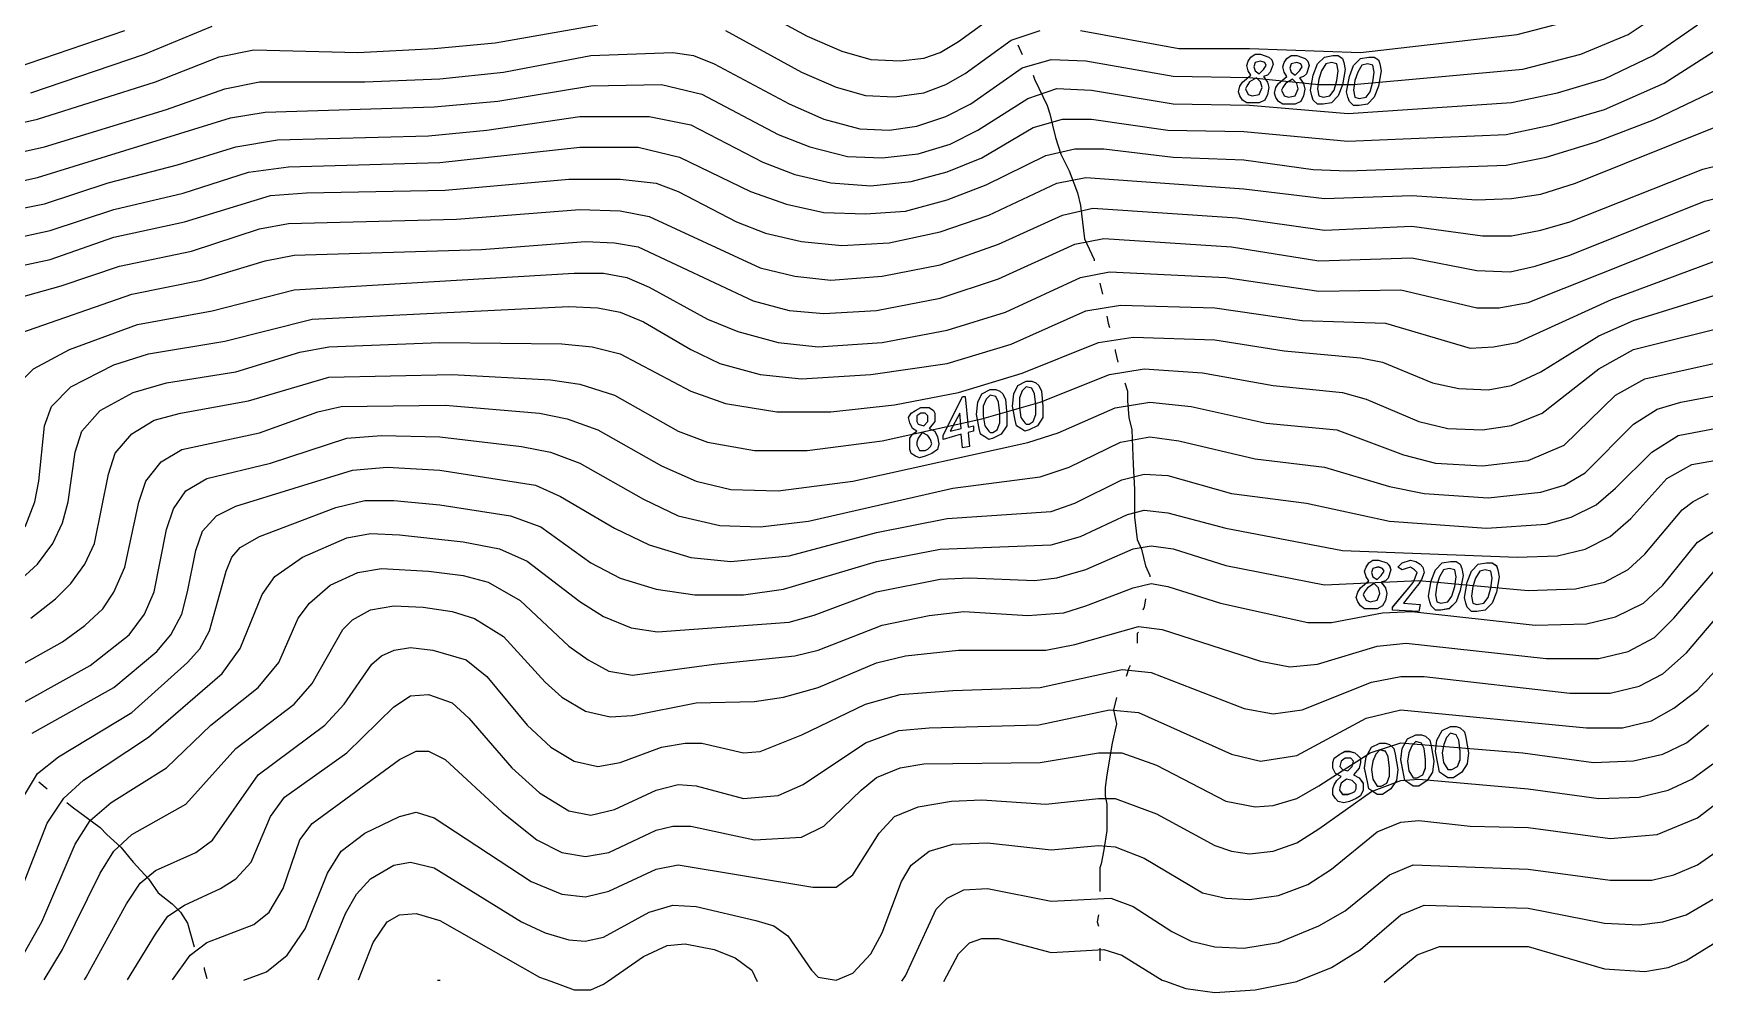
# Model space of a CAD drawing. Extents: x -4.4 to 64.9, y -5.9 to 77.3.
# Drawn here: x 5.84 to 12.19, y -0.06 to 3.59 of the extents above; entities that cross this region are included whole.
import ezdxf

# ---------------------------------------------------------------- set-up
doc = ezdxf.new("R2010")
doc.units = 0
for name, color, linetype in [('7600-7800', 7, 'CONTINUOUS'), ('7800-8000', 7, 'CONTINUOUS'), ('8000-8200', 7, 'CONTINUOUS'), ('8200-8400', 7, 'CONTINUOUS'), ('8400-8600', 7, 'CONTINUOUS'), ('8600-8800', 7, 'CONTINUOUS'), ('8800-9000', 7, 'CONTINUOUS'), ('Elevations', 7, 'CONTINUOUS'), ('topo', 7, 'CONTINUOUS'), ('water', 7, 'CONTINUOUS')]:
    doc.layers.add(name, color=color, linetype=linetype)

msp = doc.modelspace()

# ---------------------------------------------------------------- linework, layer by layer
at = {"layer": '7600-7800', "color": 2}
msp.add_lwpolyline([(10.972845, -0.018507), (11.098861, 0.084593), (11.183221, 0.116224), (11.52066, 0.116224), (11.810641, 0.031875), (11.963591, 0.021318), (12.053211, 0.03714), (12.121762, 0.063492), (12.343199, 0.200584), (12.43283, 0.237482), (12.496099, 0.242748), (12.67536, 0.216395), (12.786091, 0.216395), (12.923171, 0.232217), (13.165709, 0.300757), (13.228971, 0.306023), (13.244793, 0.290201), (13.250059, 0.269113), (13.234237, 0.211114), (13.096476, -0.021354)], dxfattribs=at)
at = {"layer": '7800-8000', "color": 2}
for points in [[(6.636354, -0.010623), (6.722653, 0.021029), (6.801745, 0.084299), (6.870282, 0.18447), (6.954645, 0.39537), (7.007363, 0.47973), (7.097004, 0.54827), (7.228814, 0.61154), (7.292084, 0.627362), (7.360624, 0.606274), (7.729694, 0.363747), (7.845685, 0.316296), (7.935323, 0.30574), (8.024953, 0.326827), (8.204253, 0.411187), (8.288613, 0.427009), (8.800045, 0.342649), (8.889675, 0.342649), (8.952945, 0.390097), (9.053124, 0.548267), (9.111123, 0.611537), (9.200754, 0.648449), (9.327293, 0.669536), (9.443284, 0.674802), (9.685814, 0.658979), (9.886173, 0.680067), (9.949445, 0.680067), (10.107653, 0.622067), (10.329104, 0.500806), (10.392373, 0.479719), (10.460914, 0.469162), (10.550544, 0.479719), (10.640174, 0.51135), (10.724534, 0.564079), (10.924884, 0.70643), (11.035605, 0.74861), (11.104145, 0.753875), (11.520673, 0.716973), (11.789575, 0.680064), (11.942464, 0.685329), (12.053234, 0.711682), (12.142865, 0.753862), (12.221954, 0.811861)], [(6.920011, -0.010416), (7.023177, 0.242343), (7.065357, 0.316161), (7.118075, 0.374153), (7.207706, 0.426882), (7.270975, 0.437412), (7.360606, 0.416325), (7.692777, 0.210693), (7.782407, 0.168524), (7.872037, 0.142145), (7.935307, 0.13688), (8.003847, 0.152702), (8.177888, 0.2476), (8.267515, 0.273979), (8.357146, 0.268714), (8.583867, 0.215985), (8.652407, 0.194898), (8.705126, 0.157996), (8.794756, 0.026186), (8.821135, -0.000193), (8.889675, -0.010723), (8.952945, 0.015629), (9.021485, 0.08944), (9.063665, 0.168529), (9.137473, 0.363609), (9.174385, 0.426879), (9.242926, 0.4796), (9.332564, 0.505979), (9.464374, 0.511244), (9.706904, 0.484892), (9.886165, 0.500714), (9.949434, 0.495448), (10.060155, 0.453269), (10.281645, 0.321458), (10.371276, 0.300371), (10.460903, 0.295106), (10.571634, 0.310928), (10.682354, 0.353108), (10.771984, 0.41111), (10.945974, 0.553469), (11.035605, 0.590378), (11.104145, 0.595643), (11.299225, 0.574556), (11.520673, 0.569291), (11.831744, 0.527111), (12.011004, 0.542933), (12.163955, 0.606203), (12.385395, 0.774915)], [(9.139151, -0.015399), (9.153306, 0.005186), (9.269297, 0.258265), (9.311476, 0.300445), (9.374746, 0.332076), (9.464377, 0.337341), (9.706907, 0.289891), (9.933626, 0.300448), (10.018028, 0.268809), (10.165657, 0.173898), (10.239465, 0.136999), (10.329106, 0.115912), (10.439826, 0.110646), (10.571637, 0.131734), (10.724537, 0.195003), (10.824716, 0.252995), (10.993427, 0.390083), (11.083066, 0.426985), (11.520676, 0.411163), (11.831746, 0.368993), (11.989967, 0.368993), (12.074327, 0.390081), (12.163957, 0.426982), (12.406496, 0.595702)], [(9.29844, -0.015785), (9.353643, 0.089088), (9.395823, 0.131265), (9.443273, 0.147087), (9.506543, 0.147087), (9.706904, 0.094367), (9.907252, 0.104897), (9.975843, 0.08381), (10.128743, -0.011091), (10.141707, -0.015668)]]:
    msp.add_lwpolyline(points, dxfattribs=at)
at = {"layer": '8000-8200', "color": 2}
for points in [[(5.773566, 0.042091), (5.868467, 0.210816), (5.995046, 0.506065), (6.053045, 0.595705), (6.132137, 0.664259), (6.343037, 0.796074), (6.511746, 0.959508), (6.691017, 1.101853), (6.770095, 1.196759), (6.843917, 1.365484), (6.886097, 1.423481), (6.965186, 1.492034), (7.070636, 1.539474), (7.160255, 1.555349), (7.339526, 1.544766), (7.471336, 1.528891), (7.566237, 1.502433), (7.687506, 1.433879), (7.872045, 1.259889), (7.945906, 1.207158), (8.024988, 1.164983), (8.114615, 1.149108), (8.425696, 1.191283), (8.731497, 1.222927), (8.821127, 1.244093), (9.063657, 1.338999), (9.242926, 1.375909), (9.374736, 1.391784), (9.617266, 1.375909), (9.754397, 1.386492), (9.838757, 1.41295), (10.018017, 1.481504), (10.086557, 1.497379), (10.149835, 1.486796), (10.350186, 1.423507), (10.682346, 1.349715), (10.771976, 1.349715), (10.967056, 1.386624), (11.077777, 1.391916), (11.547076, 1.339185), (11.742156, 1.344476), (11.852876, 1.370935), (11.958326, 1.42364), (12.032137, 1.492193), (12.163947, 1.655626), (12.253588, 1.713623)], [(5.878066, -0.010402), (5.947548, 0.10538), (6.089947, 0.395363), (6.142668, 0.479712), (6.211208, 0.543), (6.416837, 0.658994), (6.606649, 0.869893), (6.828087, 1.038618), (6.896627, 1.117702), (7.012628, 1.32331), (7.049527, 1.360219), (7.118078, 1.397128), (7.207708, 1.413003), (7.318428, 1.407712), (7.429149, 1.391837), (7.513508, 1.365378), (7.624229, 1.296851), (7.782399, 1.122861), (7.845677, 1.064865), (7.935347, 1.012133), (8.030258, 0.990966), (8.114607, 0.996258), (8.357148, 1.043698), (8.578589, 1.04899), (8.689309, 1.064865), (8.821119, 1.101774), (9.042567, 1.19668), (9.153287, 1.223138), (9.353638, 1.244305), (9.685798, 1.244305), (9.796529, 1.265472), (10.039099, 1.334025), (10.128727, 1.323442), (10.503078, 1.202157), (10.613798, 1.18099), (10.719248, 1.191574), (10.945969, 1.260127), (11.056687, 1.27071), (11.589198, 1.212714), (11.789598, 1.212714), (11.900319, 1.239172), (12.000498, 1.291877), (12.074309, 1.365722), (12.227209, 1.544978)], [(6.031064, -0.010164), (6.037361, -0.000374), (6.190261, 0.279052), (6.24299, 0.358163), (6.300992, 0.405602), (6.453931, 0.474156), (6.517201, 0.521596), (6.691191, 0.769404), (6.944271, 0.959216), (7.018081, 1.0383), (7.123531, 1.191203), (7.16044, 1.222821), (7.207891, 1.243988), (7.271161, 1.254571), (7.35552, 1.243988), (7.48206, 1.207105), (7.561152, 1.143843), (7.714052, 0.959296), (7.803682, 0.874947), (7.89331, 0.822215), (7.98294, 0.801049), (8.0673, 0.816924), (8.225521, 0.87492), (8.315151, 0.890795), (8.378421, 0.890795), (8.536591, 0.853886), (8.599861, 0.859178), (8.758032, 0.922439), (9.00057, 1.038433), (9.13238, 1.075342), (9.33273, 1.091217), (9.664902, 1.1018), (9.975972, 1.170328), (10.08669, 1.159744), (10.43999, 1.022664), (10.550711, 1.001497), (10.661431, 1.017372), (10.925062, 1.122835), (11.035782, 1.144001), (11.125412, 1.144001), (11.679021, 1.080713), (11.831921, 1.080713), (11.942641, 1.107171), (12.032272, 1.154638), (12.121952, 1.233722), (12.274852, 1.412977)], [(6.19501, -0.010376), (6.30078, 0.163429), (6.348281, 0.231956), (6.41155, 0.274131), (6.548631, 0.337419), (6.60663, 0.374329), (6.66463, 0.43759), (6.738441, 0.61158), (6.791159, 0.685399), (7.028429, 0.854098), (7.20769, 1.028088), (7.270959, 1.070289), (7.3395, 1.07558), (7.42913, 1.043936), (7.4924, 0.985939), (7.655849, 0.796127), (7.761301, 0.701221), (7.872019, 0.632668), (7.956381, 0.616793), (8.046009, 0.637959), (8.20423, 0.711778), (8.288589, 0.732945), (8.35713, 0.727653), (8.53639, 0.680213), (8.6682, 0.690797), (8.763109, 0.732971), (9.000369, 0.891166), (9.126911, 0.938605), (9.242899, 0.949189), (9.659419, 0.959772), (9.928321, 1.017769), (10.039081, 1.007185), (10.392339, 0.849018), (10.503059, 0.822559), (10.64014, 0.843726), (10.90376, 0.986072), (11.035581, 1.017716), (11.742079, 0.949162), (11.87917, 0.949162), (11.98993, 0.975621), (12.07429, 1.023087), (12.163931, 1.091614), (12.322101, 1.265604)]]:
    msp.add_lwpolyline(points, dxfattribs=at)
at = {"layer": '8000-8200', "color": 1}
for points in [[(10.993417, 1.565721), (10.998682, 1.549846), (10.988125, 1.518202), (10.977595, 1.507618), (10.961772, 1.502327), (10.977595, 1.48116), (10.98286, 1.459993), (10.977595, 1.433535), (10.967038, 1.412368), (10.94595, 1.401785), (10.919598, 1.401785), (10.898511, 1.401785), (10.882688, 1.412368), (10.872158, 1.428243), (10.866893, 1.444118), (10.872158, 1.465285), (10.882688, 1.48116), (10.914327, 1.507618), (10.90377, 1.523493), (10.898505, 1.54466), (10.90377, 1.560535), (10.914327, 1.57641), (10.930149, 1.586993), (10.951237, 1.586993), (10.982876, 1.57641)], [(10.930147, 1.523546), (10.945969, 1.512963), (10.961764, 1.528838), (10.972321, 1.544713), (10.967056, 1.555296), (10.951234, 1.560588), (10.930147, 1.555296), (10.924881, 1.539421)], [(11.119958, 1.560456), (11.125224, 1.539289), (11.114693, 1.512831), (11.104136, 1.496956), (11.088314, 1.475789), (11.046134, 1.423058), (11.109404, 1.417766), (11.104139, 1.391308), (11.003959, 1.396599), (11.003959, 1.407183), (11.067229, 1.481001), (11.083051, 1.502168), (11.088316, 1.512751), (11.098847, 1.53921), (11.088316, 1.549793), (11.072494, 1.560376), (11.056672, 1.555085), (11.04085, 1.549793), (11.025028, 1.560376), (11.04085, 1.576251), (11.072481, 1.586835), (11.093568, 1.581543), (11.10939, 1.57096)], [(11.267578, 1.555164), (11.272843, 1.528706), (11.262312, 1.470735), (11.24649, 1.428534), (11.220138, 1.402076), (11.188499, 1.396784), (11.167411, 1.396784), (11.151589, 1.412659), (11.146324, 1.428534), (11.141059, 1.449701), (11.151616, 1.507698), (11.167438, 1.549899), (11.19379, 1.576357), (11.225421, 1.581649), (11.246509, 1.581649), (11.262331, 1.571065)], [(11.172677, 1.42864), (11.188499, 1.423349), (11.214851, 1.42864), (11.230673, 1.449807), (11.241204, 1.486716), (11.246469, 1.523626), (11.241204, 1.550084), (11.220116, 1.555376), (11.199029, 1.550084), (11.183207, 1.523626), (11.17265, 1.491981), (11.167385, 1.455099)], [(11.404666, 1.549899), (11.409932, 1.52344), (11.399401, 1.465444), (11.383579, 1.423269), (11.357227, 1.396811), (11.325585, 1.391519), (11.304498, 1.391519), (11.288675, 1.407394), (11.28341, 1.423269), (11.278145, 1.444436), (11.288675, 1.502433), (11.304498, 1.544607), (11.33085, 1.571065), (11.362478, 1.576357), (11.383565, 1.576357), (11.399387, 1.565774)], [(11.309757, 1.423349), (11.32558, 1.418057), (11.351932, 1.423349), (11.367754, 1.444515), (11.378311, 1.481425), (11.383576, 1.518334), (11.378311, 1.544792), (11.357224, 1.550084), (11.336136, 1.544792), (11.320314, 1.518334), (11.309757, 1.486716), (11.304492, 1.449807)], [(10.903788, 1.433905), (10.919611, 1.428614), (10.945963, 1.433905), (10.956493, 1.460364), (10.951228, 1.48153), (10.935406, 1.497405), (10.909054, 1.48153), (10.898523, 1.465655), (10.893258, 1.455072)], [(11.278127, 0.933023), (11.283392, 0.911856), (11.293949, 0.853859), (11.288683, 0.811685), (11.267596, 0.780041), (11.235965, 0.758874), (11.214878, 0.758874), (11.199056, 0.769457), (11.183234, 0.780041), (11.177968, 0.806499), (11.167412, 0.859204), (11.172677, 0.901405), (11.193764, 0.938314), (11.225405, 0.954189), (11.246492, 0.954189), (11.262314, 0.948898)], [(11.009228, 0.869761), (11.014519, 0.848594), (11.02505, 0.790598), (11.019784, 0.748396), (10.998697, 0.716779), (10.967058, 0.695612), (10.945971, 0.695612), (10.930149, 0.706195), (10.914327, 0.716779), (10.909062, 0.743237), (10.898505, 0.795942), (10.90377, 0.838117), (10.924857, 0.875026), (10.956496, 0.890901), (10.977583, 0.890901), (10.993405, 0.885609)], [(11.146316, 0.901379), (11.151582, 0.880212), (11.162138, 0.822215), (11.156873, 0.780041), (11.135786, 0.748423), (11.104145, 0.727256), (11.083058, 0.727256), (11.067236, 0.73784), (11.051414, 0.748423), (11.046148, 0.774881), (11.035591, 0.827586), (11.040857, 0.869761), (11.061944, 0.90667), (11.093575, 0.922545), (11.114662, 0.922545), (11.130484, 0.917254)], [(11.067227, 0.785385), (11.083049, 0.758927), (11.098872, 0.758927), (11.119959, 0.76951), (11.130489, 0.795969), (11.130489, 0.827613), (11.125224, 0.869787), (11.114694, 0.890954), (11.093606, 0.896246), (11.077784, 0.880371), (11.067227, 0.853912), (11.061962, 0.822295)], [(11.199038, 0.817029), (11.21486, 0.790571), (11.230682, 0.790571), (11.251769, 0.801154), (11.262299, 0.827613), (11.262299, 0.859257), (11.257034, 0.901431), (11.246504, 0.922598), (11.225416, 0.92789), (11.209594, 0.912015), (11.199064, 0.885556), (11.193799, 0.853939)], [(10.882696, 0.832851), (10.882696, 0.816976), (10.877431, 0.79581), (10.856344, 0.769351), (10.877431, 0.758768), (10.893227, 0.737601), (10.893227, 0.711143), (10.882696, 0.689976), (10.866874, 0.679393), (10.840522, 0.66881), (10.819435, 0.663518), (10.798347, 0.66881), (10.787817, 0.679393), (10.77726, 0.695268), (10.77726, 0.716435), (10.782525, 0.73231), (10.793056, 0.748185), (10.808878, 0.76406), (10.78779, 0.774643), (10.77726, 0.79581), (10.77726, 0.816976), (10.782525, 0.832851), (10.803612, 0.848726), (10.8247, 0.85931), (10.840522, 0.85931), (10.861609, 0.854018), (10.872166, 0.843435)], [(10.814158, 0.790677), (10.835246, 0.785385), (10.851068, 0.80126), (10.856333, 0.822427), (10.845803, 0.83301), (10.824715, 0.83301), (10.808893, 0.822427), (10.803628, 0.80126)], [(10.930147, 0.753768), (10.945969, 0.727309), (10.961764, 0.727309), (10.982852, 0.737893), (10.993408, 0.764351), (10.993408, 0.795969), (10.988143, 0.838143), (10.977586, 0.85931), (10.956499, 0.864601), (10.940677, 0.848726), (10.930147, 0.822268), (10.924881, 0.79065)], [(10.803606, 0.711593), (10.814163, 0.695718), (10.835251, 0.695718), (10.851073, 0.70101), (10.861629, 0.706301), (10.866895, 0.716885), (10.866895, 0.73276), (10.851073, 0.748635), (10.829985, 0.753926), (10.808898, 0.738051), (10.803633, 0.722176)]]:
    msp.add_lwpolyline(points, close=True, dxfattribs=at)
at = {"layer": '8200-8400', "color": 2}
for points in [[(5.589014, 1.075087), (5.947543, 1.275445), (6.031903, 1.338715), (6.100483, 1.401977), (6.142662, 1.465247), (6.184842, 1.560156), (6.237563, 1.807956), (6.263942, 1.887046), (6.321931, 1.960867), (6.40102, 2.008317), (6.696282, 2.071587), (6.917722, 2.150666), (7.00735, 2.171753), (7.402791, 2.177018), (7.761312, 2.145387), (7.866761, 2.1243), (7.9828, 2.082112), (8.22533, 1.945032), (8.35714, 1.88704), (8.488961, 1.855401), (8.668221, 1.850136), (8.952932, 1.887046), (9.617261, 2.034675), (9.733251, 2.071577), (9.949472, 2.166485), (10.081282, 2.187573), (10.23946, 2.171751), (10.52417, 2.108481), (10.793061, 2.082128), (11.04614, 1.98723), (11.167402, 1.955589), (11.34667, 1.945058), (11.52066, 1.966145), (11.657791, 2.024145), (11.852871, 2.213954), (11.963591, 2.277224), (12.322123, 2.356316)], [(5.699734, 0.991193), (6.053032, 1.186273), (6.200664, 1.302264), (6.258653, 1.381353), (6.295562, 1.465713), (6.343013, 1.702972), (6.369392, 1.782054), (6.416842, 1.850594), (6.495931, 1.898052), (6.738462, 1.956054), (7.028442, 2.050952), (7.16025, 2.061509), (7.381701, 2.056218), (7.692771, 2.019319), (7.803492, 1.998231), (7.914212, 1.956052), (8.15679, 1.81896), (8.2886, 1.755701), (8.446781, 1.718792), (8.599681, 1.713527), (8.784212, 1.734614), (9.332551, 1.861153), (9.664711, 1.903333), (9.775482, 1.940243), (9.970561, 2.035154), (10.081282, 2.056241), (10.192002, 2.040419), (10.48199, 1.971868), (10.745611, 1.940237), (10.993412, 1.866429), (11.125232, 1.84005), (11.36776, 1.824228), (11.56811, 1.845316), (11.657791, 1.871668), (11.736872, 1.919118), (11.921411, 2.10366), (12.011041, 2.161649), (12.100672, 2.188028), (12.295752, 2.224926)], [(5.831568, 0.927868), (6.142686, 1.101858), (6.306135, 1.238949), (6.358856, 1.302219), (6.401036, 1.381297), (6.422123, 1.465657), (6.453754, 1.623838), (6.480133, 1.697646), (6.532854, 1.755648), (6.606675, 1.792547), (7.049554, 1.929638), (7.181364, 1.940169), (7.381725, 1.929638), (7.745524, 1.871636), (7.840465, 1.829459), (8.046093, 1.708198), (8.177904, 1.644928), (8.336085, 1.597467), (8.488985, 1.581671), (8.710425, 1.602759), (9.042583, 1.6924), (9.311484, 1.745118), (9.706915, 1.771497), (9.796556, 1.803128), (9.975853, 1.892758), (10.060216, 1.913845), (10.149843, 1.90858), (10.392384, 1.84004), (10.677094, 1.803138), (10.993435, 1.73459), (11.362513, 1.708238), (11.589224, 1.72406), (11.684125, 1.750412), (11.779073, 1.797863), (11.852895, 1.861132), (11.989975, 1.998221), (12.090154, 2.061493), (12.316865, 2.103673)], [(5.794645, 0.68008), (5.852645, 0.774991), (5.931737, 0.838261), (6.211216, 1.00697), (6.422115, 1.196779), (6.469566, 1.249511), (6.506475, 1.318051), (6.569745, 1.54477), (6.590832, 1.597491), (6.622463, 1.63439), (6.696285, 1.67657), (6.986263, 1.7873), (7.096983, 1.813653), (7.207714, 1.813653), (7.381704, 1.797831), (7.650594, 1.755651), (7.766582, 1.713471), (7.956442, 1.57639), (8.067162, 1.518391), (8.204243, 1.476209), (8.351872, 1.455121), (8.536414, 1.455121), (8.689314, 1.476209), (9.042562, 1.581661), (9.285103, 1.629109), (9.706894, 1.644931), (9.817664, 1.676559), (9.996922, 1.760919), (10.060194, 1.776741), (10.149822, 1.76621), (10.371262, 1.708211), (10.814154, 1.623851), (11.478483, 1.597499), (11.631422, 1.602764), (11.736872, 1.629143), (11.831784, 1.676583), (11.910862, 1.745134), (12.047953, 1.898034), (12.142854, 1.950755), (12.322123, 1.982394)]]:
    msp.add_lwpolyline(points, dxfattribs=at)
at = {"layer": '8400-8600', "color": 2}
for points in [[(5.789412, 2.451599), (6.211253, 2.599236), (6.474873, 2.651968), (6.717414, 2.72576), (6.828132, 2.746927), (7.539914, 2.768093), (7.935392, 2.799738), (8.046112, 2.794446), (8.135742, 2.778571), (8.573352, 2.572937), (8.710444, 2.536027), (8.842254, 2.525444), (9.042602, 2.536027), (9.285132, 2.583494), (9.506583, 2.657312), (9.796564, 2.789101), (9.907334, 2.810268), (10.392392, 2.77865), (10.724563, 2.725919), (11.077814, 2.736502), (11.325622, 2.689036), (11.452154, 2.683744), (11.547113, 2.704911), (11.678913, 2.747085), (12.190342, 2.95272), (12.295794, 2.979178)], [(5.799892, 2.277556), (5.836801, 2.314465), (5.973882, 2.388284), (6.232282, 2.48319), (6.516992, 2.535921), (6.82806, 2.615005), (7.89314, 2.678267), (8.003871, 2.678267), (8.093501, 2.662392), (8.177861, 2.625483), (8.399302, 2.504224), (8.515292, 2.456785), (8.668192, 2.414584), (8.821092, 2.398709), (9.063631, 2.414584), (9.311431, 2.46205), (9.532882, 2.530603), (9.817632, 2.662392), (9.928352, 2.683559), (10.371241, 2.662392), (10.724492, 2.609661), (11.03557, 2.614953), (11.325551, 2.546425), (11.409911, 2.546425), (11.520641, 2.567592), (12.211371, 2.841753)], [(5.805184, 1.713226), (5.842093, 1.808132), (5.857915, 1.887216), (5.879002, 2.098115), (5.905381, 2.171934), (5.979192, 2.245726), (6.142681, 2.330102), (6.274491, 2.372277), (6.564482, 2.419716), (6.896643, 2.504092), (7.872043, 2.551532), (7.98281, 2.54624), (8.067173, 2.530365), (8.1568, 2.493482), (8.336061, 2.388019), (8.446781, 2.335288), (8.599681, 2.293113), (8.757862, 2.277238), (9.021483, 2.293113), (9.311471, 2.335288), (9.554001, 2.409107), (9.838762, 2.535657), (9.970572, 2.556824), (10.32909, 2.54624), (10.661262, 2.498774), (10.977603, 2.488191), (11.299233, 2.393285), (11.38886, 2.398576), (11.478491, 2.414451), (11.837062, 2.577911), (12.232492, 2.725548)], [(5.699772, 1.433826), (5.852671, 1.570907), (5.910673, 1.649991), (5.947572, 1.729075), (5.96866, 1.808185), (5.995065, 1.997997), (6.021418, 2.077055), (6.089958, 2.156165), (6.216498, 2.224692), (6.343038, 2.261601), (6.606658, 2.303776), (6.849196, 2.377595), (6.959916, 2.398761), (7.381707, 2.414636), (7.845688, 2.409345), (7.961727, 2.398761), (8.067176, 2.372303), (8.336067, 2.229957), (8.467877, 2.182491), (8.662957, 2.150847), (8.868586, 2.150847), (9.111116, 2.177305), (9.353647, 2.224771), (9.596188, 2.298564), (9.886219, 2.414584), (10.018029, 2.43575), (10.329097, 2.425167), (10.592728, 2.382966), (10.882708, 2.356508), (10.967068, 2.340633), (11.156877, 2.261575), (11.257049, 2.240408), (11.367766, 2.235117), (11.457407, 2.250992), (11.568127, 2.303723), (11.789618, 2.440804), (11.921428, 2.498774), (12.295768, 2.614794)]]:
    msp.add_lwpolyline(points, dxfattribs=at)
at = {"layer": '8400-8600', "color": 1}
for points in [[(9.522368, 2.219639), (9.532898, 2.198472), (9.538164, 2.140475), (9.538164, 2.098301), (9.517076, 2.066656), (9.485448, 2.050781), (9.469626, 2.04549), (9.453804, 2.056073), (9.437982, 2.066656), (9.432717, 2.087823), (9.42216, 2.140555), (9.427425, 2.187994), (9.443247, 2.219639), (9.474886, 2.235514), (9.495974, 2.235514), (9.511796, 2.230222)], [(9.659448, 2.251283), (9.669978, 2.230116), (9.675244, 2.172093), (9.675244, 2.129918), (9.654156, 2.098301), (9.622529, 2.082426), (9.606707, 2.077134), (9.590884, 2.087717), (9.575062, 2.098301), (9.569797, 2.119467), (9.55924, 2.172172), (9.564505, 2.219639), (9.580328, 2.251283), (9.611957, 2.267158), (9.633045, 2.267158), (9.648867, 2.261866)], [(9.606717, 2.10891), (9.612009, 2.103619), (9.622539, 2.103619), (9.638361, 2.114202), (9.648918, 2.14066), (9.648918, 2.17757), (9.643653, 2.219771), (9.633123, 2.240938), (9.612035, 2.246229), (9.596213, 2.230354), (9.585656, 2.203896), (9.585656, 2.166986), (9.590921, 2.130077)], [(9.264018, 2.14582), (9.264018, 2.129945), (9.264018, 2.11407), (9.242931, 2.087611), (9.264018, 2.077028), (9.274548, 2.055861), (9.279814, 2.029403), (9.274548, 2.008236), (9.253461, 1.992361), (9.227109, 1.981778), (9.206021, 1.976486), (9.190199, 1.981778), (9.174377, 1.992361), (9.169112, 2.008236), (9.169112, 2.029403), (9.169112, 2.05057), (9.179669, 2.066445), (9.195491, 2.077028), (9.179669, 2.087611), (9.169112, 2.108778), (9.163847, 2.129945), (9.174404, 2.14582), (9.190199, 2.156403), (9.211286, 2.166986), (9.227109, 2.166986), (9.242931, 2.166986), (9.258726, 2.156403)], [(9.380009, 2.209082), (9.39054, 2.093115), (9.411627, 2.098406), (9.411627, 2.07724), (9.39054, 2.071948), (9.395805, 2.019217), (9.369452, 2.013925), (9.364187, 2.06663), (9.295649, 2.045463), (9.295649, 2.061338), (9.369457, 2.208976)], [(9.469639, 2.077293), (9.474904, 2.072001), (9.485435, 2.072001), (9.501257, 2.082584), (9.511787, 2.109043), (9.511787, 2.145952), (9.506522, 2.188127), (9.495992, 2.209293), (9.474904, 2.214585), (9.459082, 2.19871), (9.448552, 2.172252), (9.448552, 2.135342), (9.453817, 2.098433)], [(9.200738, 2.103645), (9.221825, 2.098354), (9.237647, 2.114229), (9.237647, 2.135395), (9.227117, 2.145979), (9.211295, 2.145979), (9.195473, 2.135395), (9.195473, 2.114229)], [(9.358919, 2.14582), (9.322007, 2.077293), (9.364187, 2.087876)], [(9.195467, 2.024561), (9.206024, 2.003395), (9.227111, 2.003395), (9.237642, 2.008686), (9.248198, 2.01927), (9.253464, 2.029853), (9.248198, 2.045728), (9.237642, 2.061603), (9.216554, 2.072186), (9.200732, 2.05102), (9.195467, 2.035145)]]:
    msp.add_lwpolyline(points, close=True, dxfattribs=at)
at = {"layer": '8600-8800', "color": 2}
for points in [[(5.494182, 2.964106), (5.852703, 3.043195), (6.585572, 3.269906), (6.717382, 3.290994), (7.360672, 3.312081), (7.603202, 3.333168), (7.956463, 3.391167), (8.225354, 3.396433), (8.378254, 3.359531), (8.668282, 3.206623), (8.789554, 3.159173), (8.931903, 3.122261), (9.063713, 3.116996), (9.200804, 3.132818), (9.322062, 3.169727), (9.427512, 3.222448), (9.617322, 3.343717), (9.728042, 3.380619), (9.859852, 3.375353), (10.170933, 3.322622), (10.460914, 3.317357), (10.835302, 3.285726), (11.457454, 3.327906), (11.631444, 3.364815), (11.810704, 3.417536), (11.995243, 3.507166), (12.163963, 3.623165)], [(5.567919, 2.879704), (5.879037, 2.942974), (6.121567, 3.022063), (6.385198, 3.090603), (6.606638, 3.159144), (6.764809, 3.185523), (7.339508, 3.201345), (7.560998, 3.222432), (7.914249, 3.275164), (8.177869, 3.275164), (8.336048, 3.243522), (8.610217, 3.101174), (8.731478, 3.053713), (8.868567, 3.022082), (9.021467, 3.011551), (9.174367, 3.027373), (9.311447, 3.064283), (9.443308, 3.117014), (9.638388, 3.233005), (9.749108, 3.264633), (9.859828, 3.264633), (10.149817, 3.222453), (10.439797, 3.217188), (10.835228, 3.180279), (11.436337, 3.206631), (11.610327, 3.243541), (11.810678, 3.301543), (12.037399, 3.401722), (12.269378, 3.549351)], [(5.631186, 2.783158), (5.900087, 2.841157), (6.142665, 2.920246), (6.406285, 2.983516), (6.654097, 3.062597), (6.806997, 3.083685), (7.381685, 3.099507), (7.914207, 3.157506), (8.135695, 3.157506), (8.293865, 3.120597), (8.562766, 2.988786), (8.699847, 2.941336), (8.842206, 2.909708), (9.000377, 2.904416), (9.153277, 2.914973), (9.311445, 2.957153), (9.459077, 3.015144), (9.685796, 3.125875), (9.796516, 3.152228), (9.907276, 3.152228), (10.170907, 3.120589), (10.439795, 3.110058), (10.703415, 3.073149), (10.835236, 3.067884), (11.436287, 3.088971), (11.589195, 3.120602), (11.779047, 3.178601), (12.000487, 3.262961), (12.506646, 3.505491)], [(5.657557, 2.678327), (5.900095, 2.731048), (6.142665, 2.815408), (6.411566, 2.873407), (6.738456, 2.973589), (6.875537, 2.984119), (7.402785, 2.994676), (7.872035, 3.036856), (8.067157, 3.036856), (8.204245, 3.021034), (8.288605, 2.989395), (8.510046, 2.873404), (8.620766, 2.831224), (8.757846, 2.799586), (8.910757, 2.783764), (9.090015, 2.794294), (9.285095, 2.836474), (9.469626, 2.899744), (9.728026, 3.021013), (9.838746, 3.0421), (10.439805, 2.99992), (10.745605, 2.963011), (11.077766, 2.973568), (11.325575, 2.957746), (11.457385, 2.963011), (11.568105, 2.978833), (11.699915, 3.021013), (12.253577, 3.242453)]]:
    msp.add_lwpolyline(points, dxfattribs=at)
at = {"layer": '8800-9000', "color": 2}
for points in [[(8.488961, 3.739102), (8.778939, 3.580932), (8.91076, 3.522933), (9.02152, 3.491302), (9.13224, 3.486036), (9.22187, 3.496567), (9.28514, 3.517654), (9.353691, 3.559834), (9.506591, 3.670554)], [(5.499458, 3.185533), (5.852708, 3.264612), (6.300867, 3.406974), (6.543398, 3.501872), (6.675208, 3.528251), (7.070649, 3.517694), (7.360677, 3.533516), (7.592658, 3.554603), (7.982826, 3.623144)], [(9.817677, 3.602067), (10.192018, 3.533527), (10.460916, 3.533527), (10.882718, 3.517704), (11.478549, 3.586253), (11.678897, 3.638974)], [(5.768248, 3.459668), (6.184768, 3.602017)], [(5.826329, 3.364781), (6.258669, 3.51241), (6.517019, 3.61786)], [(8.467887, 3.602062), (8.757868, 3.443891), (8.889688, 3.385892), (9.000408, 3.35425), (9.111129, 3.348985), (9.221896, 3.364807), (9.306248, 3.396446), (9.380067, 3.438626), (9.554057, 3.565165), (9.664777, 3.602067)]]:
    msp.add_lwpolyline(points, dxfattribs=at)
at = {"layer": '8800-9000', "color": 1}
for points in [[(10.545239, 3.4903), (10.550504, 3.474425), (10.539947, 3.442781), (10.52939, 3.432198), (10.513568, 3.426906), (10.52939, 3.405739), (10.534656, 3.384573), (10.52939, 3.358114), (10.51886, 3.336948), (10.497773, 3.326364), (10.47142, 3.326364), (10.450333, 3.326364), (10.434511, 3.336948), (10.42398, 3.352823), (10.418715, 3.368698), (10.42398, 3.389864), (10.434511, 3.405739), (10.46615, 3.432198), (10.455593, 3.448073), (10.450328, 3.469239), (10.455593, 3.485114), (10.46615, 3.500989), (10.481972, 3.511573), (10.503059, 3.511573), (10.534701, 3.500989)], [(10.682328, 3.485035), (10.687593, 3.46916), (10.677063, 3.437542), (10.666506, 3.426959), (10.650684, 3.421667), (10.666506, 3.4005), (10.671771, 3.379334), (10.666506, 3.352875), (10.655975, 3.331709), (10.634888, 3.321125), (10.608536, 3.321125), (10.587448, 3.321125), (10.571626, 3.331709), (10.561069, 3.347584), (10.555804, 3.363459), (10.561069, 3.384625), (10.571626, 3.4005), (10.603257, 3.426959), (10.592727, 3.442834), (10.587462, 3.464), (10.592727, 3.479875), (10.603257, 3.49575), (10.619079, 3.506334), (10.640167, 3.506334), (10.671798, 3.49575)], [(10.819408, 3.47977), (10.824673, 3.453311), (10.814143, 3.395315), (10.798321, 3.35314), (10.771968, 3.326682), (10.74033, 3.32139), (10.719243, 3.32139), (10.703421, 3.337265), (10.698156, 3.35314), (10.69289, 3.374307), (10.703447, 3.432303), (10.719269, 3.474478), (10.745648, 3.500936), (10.777279, 3.506228), (10.798367, 3.506228), (10.814189, 3.495645)], [(10.956497, 3.474504), (10.961762, 3.448046), (10.951232, 3.390049), (10.93541, 3.347875), (10.909057, 3.321416), (10.877416, 3.316125), (10.856329, 3.316125), (10.840507, 3.332), (10.835242, 3.347875), (10.82995, 3.369041), (10.840507, 3.427012), (10.856329, 3.469213), (10.882681, 3.495671), (10.91432, 3.500963), (10.935407, 3.500963), (10.95123, 3.490379)], [(10.481977, 3.448125), (10.497799, 3.437542), (10.513621, 3.453417), (10.524178, 3.469292), (10.518913, 3.479875), (10.503091, 3.485167), (10.482003, 3.479875), (10.476738, 3.464)], [(10.619058, 3.44286), (10.63488, 3.432277), (10.650702, 3.448152), (10.661232, 3.464027), (10.655967, 3.47461), (10.640145, 3.479902), (10.619058, 3.47461), (10.613793, 3.458735)], [(10.724508, 3.353219), (10.74033, 3.347928), (10.766683, 3.353219), (10.782505, 3.374386), (10.793035, 3.411295), (10.7983, 3.448205), (10.793035, 3.474663), (10.771948, 3.479955), (10.750861, 3.474663), (10.735039, 3.448205), (10.724508, 3.416561), (10.719243, 3.379651)], [(10.861588, 3.347954), (10.87741, 3.342663), (10.903763, 3.347954), (10.919585, 3.369121), (10.930115, 3.40603), (10.93538, 3.44294), (10.930115, 3.469398), (10.909028, 3.47469), (10.88794, 3.469398), (10.872118, 3.44294), (10.861561, 3.411295), (10.856296, 3.374413)], [(10.455609, 3.358485), (10.471431, 3.353193), (10.49781, 3.358485), (10.50834, 3.384943), (10.503075, 3.40611), (10.487253, 3.421985), (10.460901, 3.40611), (10.45037, 3.390235), (10.445105, 3.379651)], [(10.592697, 3.353219), (10.608519, 3.347928), (10.634872, 3.353219), (10.645402, 3.379678), (10.640137, 3.400844), (10.624315, 3.416719), (10.597962, 3.400844), (10.587405, 3.384969), (10.58214, 3.374386)]]:
    msp.add_lwpolyline(points, close=True, dxfattribs=at)
at = {"layer": 'Elevations', "color": 1}
for points in [[(10.545239, 3.4903), (10.550504, 3.474425), (10.539947, 3.442781), (10.52939, 3.432198), (10.513568, 3.426906), (10.52939, 3.405739), (10.534656, 3.384573), (10.52939, 3.358114), (10.51886, 3.336948), (10.497773, 3.326364), (10.47142, 3.326364), (10.450333, 3.326364), (10.434511, 3.336948), (10.42398, 3.352823), (10.418715, 3.368698), (10.42398, 3.389864), (10.434511, 3.405739), (10.46615, 3.432198), (10.455593, 3.448073), (10.450328, 3.469239), (10.455593, 3.485114), (10.46615, 3.500989), (10.481972, 3.511573), (10.503059, 3.511573), (10.534701, 3.500989)], [(10.682328, 3.485035), (10.687593, 3.46916), (10.677063, 3.437542), (10.666506, 3.426959), (10.650684, 3.421667), (10.666506, 3.4005), (10.671771, 3.379334), (10.666506, 3.352875), (10.655975, 3.331709), (10.634888, 3.321125), (10.608536, 3.321125), (10.587448, 3.321125), (10.571626, 3.331709), (10.561069, 3.347584), (10.555804, 3.363459), (10.561069, 3.384625), (10.571626, 3.4005), (10.603257, 3.426959), (10.592727, 3.442834), (10.587462, 3.464), (10.592727, 3.479875), (10.603257, 3.49575), (10.619079, 3.506334), (10.640167, 3.506334), (10.671798, 3.49575)], [(10.819408, 3.47977), (10.824673, 3.453311), (10.814143, 3.395315), (10.798321, 3.35314), (10.771968, 3.326682), (10.74033, 3.32139), (10.719243, 3.32139), (10.703421, 3.337265), (10.698156, 3.35314), (10.69289, 3.374307), (10.703447, 3.432303), (10.719269, 3.474478), (10.745648, 3.500936), (10.777279, 3.506228), (10.798367, 3.506228), (10.814189, 3.495645)], [(10.956497, 3.474504), (10.961762, 3.448046), (10.951232, 3.390049), (10.93541, 3.347875), (10.909057, 3.321416), (10.877416, 3.316125), (10.856329, 3.316125), (10.840507, 3.332), (10.835242, 3.347875), (10.82995, 3.369041), (10.840507, 3.427012), (10.856329, 3.469213), (10.882681, 3.495671), (10.91432, 3.500963), (10.935407, 3.500963), (10.95123, 3.490379)], [(10.481977, 3.448125), (10.497799, 3.437542), (10.513621, 3.453417), (10.524178, 3.469292), (10.518913, 3.479875), (10.503091, 3.485167), (10.482003, 3.479875), (10.476738, 3.464)], [(10.619058, 3.44286), (10.63488, 3.432277), (10.650702, 3.448152), (10.661232, 3.464027), (10.655967, 3.47461), (10.640145, 3.479902), (10.619058, 3.47461), (10.613793, 3.458735)], [(10.724508, 3.353219), (10.74033, 3.347928), (10.766683, 3.353219), (10.782505, 3.374386), (10.793035, 3.411295), (10.7983, 3.448205), (10.793035, 3.474663), (10.771948, 3.479955), (10.750861, 3.474663), (10.735039, 3.448205), (10.724508, 3.416561), (10.719243, 3.379651)], [(10.861588, 3.347954), (10.87741, 3.342663), (10.903763, 3.347954), (10.919585, 3.369121), (10.930115, 3.40603), (10.93538, 3.44294), (10.930115, 3.469398), (10.909028, 3.47469), (10.88794, 3.469398), (10.872118, 3.44294), (10.861561, 3.411295), (10.856296, 3.374413)], [(10.455609, 3.358485), (10.471431, 3.353193), (10.49781, 3.358485), (10.50834, 3.384943), (10.503075, 3.40611), (10.487253, 3.421985), (10.460901, 3.40611), (10.45037, 3.390235), (10.445105, 3.379651)], [(10.592697, 3.353219), (10.608519, 3.347928), (10.634872, 3.353219), (10.645402, 3.379678), (10.640137, 3.400844), (10.624315, 3.416719), (10.597962, 3.400844), (10.587405, 3.384969), (10.58214, 3.374386)], [(9.522368, 2.219639), (9.532898, 2.198472), (9.538164, 2.140475), (9.538164, 2.098301), (9.517076, 2.066656), (9.485448, 2.050781), (9.469626, 2.04549), (9.453804, 2.056073), (9.437982, 2.066656), (9.432717, 2.087823), (9.42216, 2.140555), (9.427425, 2.187994), (9.443247, 2.219639), (9.474886, 2.235514), (9.495974, 2.235514), (9.511796, 2.230222)], [(9.659448, 2.251283), (9.669978, 2.230116), (9.675244, 2.172093), (9.675244, 2.129918), (9.654156, 2.098301), (9.622529, 2.082426), (9.606707, 2.077134), (9.590884, 2.087717), (9.575062, 2.098301), (9.569797, 2.119467), (9.55924, 2.172172), (9.564505, 2.219639), (9.580328, 2.251283), (9.611957, 2.267158), (9.633045, 2.267158), (9.648867, 2.261866)], [(9.606717, 2.10891), (9.612009, 2.103619), (9.622539, 2.103619), (9.638361, 2.114202), (9.648918, 2.14066), (9.648918, 2.17757), (9.643653, 2.219771), (9.633123, 2.240938), (9.612035, 2.246229), (9.596213, 2.230354), (9.585656, 2.203896), (9.585656, 2.166986), (9.590921, 2.130077)], [(9.264018, 2.14582), (9.264018, 2.129945), (9.264018, 2.11407), (9.242931, 2.087611), (9.264018, 2.077028), (9.274548, 2.055861), (9.279814, 2.029403), (9.274548, 2.008236), (9.253461, 1.992361), (9.227109, 1.981778), (9.206021, 1.976486), (9.190199, 1.981778), (9.174377, 1.992361), (9.169112, 2.008236), (9.169112, 2.029403), (9.169112, 2.05057), (9.179669, 2.066445), (9.195491, 2.077028), (9.179669, 2.087611), (9.169112, 2.108778), (9.163847, 2.129945), (9.174404, 2.14582), (9.190199, 2.156403), (9.211286, 2.166986), (9.227109, 2.166986), (9.242931, 2.166986), (9.258726, 2.156403)], [(9.380009, 2.209082), (9.39054, 2.093115), (9.411627, 2.098406), (9.411627, 2.07724), (9.39054, 2.071948), (9.395805, 2.019217), (9.369452, 2.013925), (9.364187, 2.06663), (9.295649, 2.045463), (9.295649, 2.061338), (9.369457, 2.208976)], [(9.469639, 2.077293), (9.474904, 2.072001), (9.485435, 2.072001), (9.501257, 2.082584), (9.511787, 2.109043), (9.511787, 2.145952), (9.506522, 2.188127), (9.495992, 2.209293), (9.474904, 2.214585), (9.459082, 2.19871), (9.448552, 2.172252), (9.448552, 2.135342), (9.453817, 2.098433)], [(9.200738, 2.103645), (9.221825, 2.098354), (9.237647, 2.114229), (9.237647, 2.135395), (9.227117, 2.145979), (9.211295, 2.145979), (9.195473, 2.135395), (9.195473, 2.114229)], [(9.358919, 2.14582), (9.322007, 2.077293), (9.364187, 2.087876)], [(9.195467, 2.024561), (9.206024, 2.003395), (9.227111, 2.003395), (9.237642, 2.008686), (9.248198, 2.01927), (9.253464, 2.029853), (9.248198, 2.045728), (9.237642, 2.061603), (9.216554, 2.072186), (9.200732, 2.05102), (9.195467, 2.035145)], [(10.993417, 1.565853), (10.998682, 1.549978), (10.988125, 1.518334), (10.977595, 1.507751), (10.961773, 1.502459), (10.977595, 1.481292), (10.98286, 1.460126), (10.977595, 1.433667), (10.967038, 1.412501), (10.945951, 1.401917), (10.919598, 1.401917), (10.898511, 1.401917), (10.882689, 1.412501), (10.872159, 1.428376), (10.866893, 1.444251), (10.872159, 1.465417), (10.882689, 1.481292), (10.914328, 1.507751), (10.903771, 1.523626), (10.898506, 1.544792), (10.903771, 1.560667), (10.914328, 1.576542), (10.93015, 1.587126), (10.951237, 1.587126), (10.982876, 1.576542)], [(10.930147, 1.523679), (10.945969, 1.513095), (10.961765, 1.52897), (10.972322, 1.544845), (10.967056, 1.555429), (10.951234, 1.56072), (10.930147, 1.555429), (10.924882, 1.539554)], [(11.119959, 1.560588), (11.125224, 1.539421), (11.114694, 1.512963), (11.104137, 1.497088), (11.088315, 1.475921), (11.046135, 1.42319), (11.109405, 1.417898), (11.104139, 1.39144), (11.003959, 1.396731), (11.003959, 1.407315), (11.06723, 1.481134), (11.083052, 1.5023), (11.088317, 1.512884), (11.098847, 1.539342), (11.088317, 1.549925), (11.072495, 1.560509), (11.056673, 1.555217), (11.040851, 1.549925), (11.025028, 1.560509), (11.040851, 1.576384), (11.072482, 1.586967), (11.093569, 1.581675), (11.109391, 1.571092)], [(11.267578, 1.555296), (11.272843, 1.528838), (11.262313, 1.470868), (11.246491, 1.428667), (11.220138, 1.402208), (11.188499, 1.396917), (11.167412, 1.396917), (11.15159, 1.412792), (11.146325, 1.428667), (11.141059, 1.449833), (11.151616, 1.50783), (11.167438, 1.550031), (11.193791, 1.576489), (11.225422, 1.581781), (11.246509, 1.581781), (11.262331, 1.571198)], [(11.172677, 1.428773), (11.188499, 1.423481), (11.214852, 1.428773), (11.230674, 1.449939), (11.241204, 1.486849), (11.246469, 1.523758), (11.241204, 1.550216), (11.220117, 1.555508), (11.19903, 1.550216), (11.183208, 1.523758), (11.172651, 1.492114), (11.167385, 1.455231)], [(11.404667, 1.550031), (11.409932, 1.523573), (11.399402, 1.465576), (11.38358, 1.423401), (11.357227, 1.396943), (11.325585, 1.391651), (11.304498, 1.391651), (11.288676, 1.407526), (11.283411, 1.423401), (11.278146, 1.444568), (11.288676, 1.502565), (11.304498, 1.544739), (11.330851, 1.571198), (11.362479, 1.576489), (11.383566, 1.576489), (11.399388, 1.565906)], [(11.309758, 1.423481), (11.32558, 1.418189), (11.351933, 1.423481), (11.367755, 1.444648), (11.378312, 1.481557), (11.383577, 1.518466), (11.378312, 1.544925), (11.357224, 1.550216), (11.336137, 1.544925), (11.320315, 1.518466), (11.309758, 1.486849), (11.304493, 1.449939)], [(10.903789, 1.434038), (10.919611, 1.428746), (10.945964, 1.434038), (10.956494, 1.460496), (10.951229, 1.481663), (10.935407, 1.497538), (10.909054, 1.481663), (10.898524, 1.465788), (10.893259, 1.455204)], [(11.278127, 0.933155), (11.283392, 0.911988), (11.293949, 0.853992), (11.288684, 0.811817), (11.267597, 0.780173), (11.235966, 0.759006), (11.214878, 0.759006), (11.199056, 0.76959), (11.183234, 0.780173), (11.177969, 0.806631), (11.167412, 0.859336), (11.172677, 0.901537), (11.193765, 0.938447), (11.225406, 0.954322), (11.246493, 0.954322), (11.262315, 0.94903)], [(11.009228, 0.869893), (11.01452, 0.848726), (11.02505, 0.79073), (11.019785, 0.748529), (10.998698, 0.716911), (10.967059, 0.695744), (10.945972, 0.695744), (10.930149, 0.706328), (10.914327, 0.716911), (10.909062, 0.743369), (10.898505, 0.796074), (10.90377, 0.838249), (10.924858, 0.875158), (10.956497, 0.891033), (10.977584, 0.891033), (10.993406, 0.885742)], [(11.146317, 0.901511), (11.151582, 0.880344), (11.162139, 0.822348), (11.156874, 0.780173), (11.135787, 0.748555), (11.104146, 0.727389), (11.083058, 0.727389), (11.067236, 0.737972), (11.051414, 0.748555), (11.046149, 0.775014), (11.035592, 0.827719), (11.040857, 0.869893), (11.061944, 0.906803), (11.093575, 0.922678), (11.114663, 0.922678), (11.130485, 0.917386)], [(11.067228, 0.785518), (11.08305, 0.759059), (11.098872, 0.759059), (11.119959, 0.769643), (11.13049, 0.796101), (11.13049, 0.827745), (11.125225, 0.86992), (11.114694, 0.891086), (11.093607, 0.896378), (11.077785, 0.880503), (11.067228, 0.854045), (11.061963, 0.822427)], [(11.199038, 0.817162), (11.21486, 0.790703), (11.230682, 0.790703), (11.25177, 0.801287), (11.2623, 0.827745), (11.2623, 0.859389), (11.257035, 0.901564), (11.246504, 0.92273), (11.225417, 0.928022), (11.209595, 0.912147), (11.199065, 0.885689), (11.193799, 0.854071)], [(10.882697, 0.832984), (10.882697, 0.817109), (10.877432, 0.795942), (10.856344, 0.769484), (10.877432, 0.7589), (10.893227, 0.737734), (10.893227, 0.711275), (10.882697, 0.690109), (10.866875, 0.679525), (10.840522, 0.668942), (10.819435, 0.66365), (10.798348, 0.668942), (10.787817, 0.679525), (10.77726, 0.6954), (10.77726, 0.716567), (10.782526, 0.732442), (10.793056, 0.748317), (10.808878, 0.764192), (10.787791, 0.774775), (10.77726, 0.795942), (10.77726, 0.817109), (10.782526, 0.832984), (10.803613, 0.848859), (10.8247, 0.859442), (10.840522, 0.859442), (10.86161, 0.85415), (10.872167, 0.843567)], [(10.814159, 0.790809), (10.835246, 0.785518), (10.851068, 0.801393), (10.856334, 0.822559), (10.845803, 0.833143), (10.824716, 0.833143), (10.808894, 0.822559), (10.803629, 0.801393)], [(10.930147, 0.7539), (10.945969, 0.727441), (10.961765, 0.727441), (10.982852, 0.738025), (10.993409, 0.764483), (10.993409, 0.796101), (10.988144, 0.838275), (10.977587, 0.859442), (10.9565, 0.864734), (10.940677, 0.848859), (10.930147, 0.8224), (10.924882, 0.790783)], [(10.803607, 0.711725), (10.814164, 0.69585), (10.835251, 0.69585), (10.851073, 0.701142), (10.86163, 0.706434), (10.866895, 0.717017), (10.866895, 0.732892), (10.851073, 0.748767), (10.829986, 0.754059), (10.808899, 0.738184), (10.803633, 0.722309)]]:
    msp.add_lwpolyline(points, close=True, dxfattribs=at)
at = {"layer": 'topo', "color": 2}
for points in [[(5.525802, 3.080057), (5.879063, 3.159146), (6.343034, 3.301505), (6.564482, 3.380587), (6.696292, 3.406966), (7.097044, 3.406966), (7.381754, 3.417496), (7.624284, 3.443849), (7.956453, 3.507129), (8.267523, 3.517659), (8.346612, 3.507129), (8.425702, 3.475488), (8.710412, 3.322587), (8.842222, 3.264588), (8.979353, 3.227679), (9.090073, 3.222414), (9.195523, 3.238236), (9.306243, 3.275145), (9.401144, 3.322595), (9.596232, 3.459687), (9.706952, 3.491318), (9.838762, 3.486052), (10.170922, 3.428053), (10.460914, 3.422788), (10.724534, 3.396435), (10.856344, 3.396435), (11.499634, 3.454435), (11.721074, 3.512426), (11.900332, 3.586245), (12.011052, 3.660056)], [(5.678657, 2.557084), (5.942278, 2.630903), (6.163766, 2.704714), (6.437937, 2.762713), (6.696287, 2.847062), (6.807007, 2.86815), (7.444976, 2.883972), (7.914225, 2.920881), (8.067167, 2.915616), (8.177888, 2.894529), (8.599686, 2.699449), (8.731497, 2.667818), (8.868577, 2.651996), (9.063657, 2.667818), (9.285105, 2.71), (9.506546, 2.789079), (9.749076, 2.899799), (9.865117, 2.926178), (10.413447, 2.889269), (10.745616, 2.84181), (11.077777, 2.857633), (11.346675, 2.820731), (11.457395, 2.820731), (11.568116, 2.841818), (11.678886, 2.873457), (12.185037, 3.073808), (12.675376, 3.195077)], [(5.826274, 1.365766), (5.921172, 1.439574), (5.979174, 1.497576), (6.031892, 1.571384), (6.068844, 1.650476), (6.121572, 1.914097), (6.147925, 1.993175), (6.211195, 2.066997), (6.295555, 2.119725), (6.395726, 2.146078), (6.654083, 2.193528), (6.959884, 2.283159), (7.429135, 2.293715), (7.803476, 2.272628), (7.914193, 2.256806), (8.046054, 2.214626), (8.288584, 2.077535), (8.399304, 2.035366), (8.578565, 2.003724), (8.778926, 2.003724), (9.063636, 2.040636), (9.443255, 2.124996), (9.664695, 2.188266), (9.928355, 2.293715), (10.060176, 2.314803), (10.281614, 2.298981), (10.550504, 2.25153), (10.814135, 2.225151), (10.903765, 2.198799), (11.104116, 2.114439), (11.214833, 2.088087), (11.346654, 2.082821), (11.457374, 2.098643), (11.573365, 2.146094), (11.789585, 2.314813), (11.921395, 2.388624), (12.322096, 2.488803)], [(5.773542, 0.290867), (5.889533, 0.586126), (5.952853, 0.681038), (6.026621, 0.749578), (6.274473, 0.913016), (6.553902, 1.155557), (6.622453, 1.250458), (6.706812, 1.456087), (6.754263, 1.524627), (6.859712, 1.598438), (7.028421, 1.672257), (7.118062, 1.688079), (7.228782, 1.682814), (7.471313, 1.656461), (7.608393, 1.630109), (7.713843, 1.582658), (7.914201, 1.42975), (8.003871, 1.371759), (8.109321, 1.329579), (8.209503, 1.313757), (8.710383, 1.350666), (8.805291, 1.377019), (9.042551, 1.466649), (9.285082, 1.514107), (9.395802, 1.519373), (9.643613, 1.508816), (9.728013, 1.519373), (9.838733, 1.551004), (10.017993, 1.630093), (10.086542, 1.640623), (10.170891, 1.630093), (10.371252, 1.566823), (10.745592, 1.493004), (11.104121, 1.508826), (11.520641, 1.471925), (11.699902, 1.47719), (11.810672, 1.503543), (11.900303, 1.550993), (11.963572, 1.608992), (12.105932, 1.777712), (12.148111, 1.809343), (12.206111, 1.840984)], [(6.364997, -0.010602), (6.432672, 0.084487), (6.495942, 0.131937), (6.6752, 0.200486), (6.733202, 0.247936), (6.78592, 0.337566), (6.84919, 0.522097), (6.896651, 0.585375), (7.228811, 0.827905), (7.292081, 0.859536), (7.339532, 0.859536), (7.402801, 0.827905), (7.618971, 0.627558), (7.750792, 0.522097), (7.84569, 0.474657), (7.93532, 0.458835), (8.024951, 0.474657), (8.204261, 0.559007), (8.267531, 0.574829), (8.336071, 0.574829), (8.578602, 0.5221), (8.757862, 0.532657), (8.84223, 0.574837), (8.984581, 0.711917), (9.04258, 0.759376), (9.132211, 0.796277), (9.221841, 0.812099), (9.664732, 0.817364), (9.88617, 0.854274), (9.9758, 0.854274), (10.107661, 0.806815), (10.371281, 0.669735), (10.482001, 0.648647), (10.550541, 0.653913), (10.640182, 0.680265), (10.724542, 0.727726), (10.919611, 0.854258), (11.03561, 0.891167), (11.499581, 0.854258), (11.768482, 0.817356), (11.921382, 0.822622), (12.032102, 0.848974), (12.12178, 0.891154), (12.20614, 0.959694)], [(10.642759, -0.01534), (10.771984, 0.036346), (10.882702, 0.104886), (11.035602, 0.236696), (11.125232, 0.273606), (11.520663, 0.263075), (11.810654, 0.205076), (11.942464, 0.199811), (12.032142, 0.210341), (12.121772, 0.236694), (12.364302, 0.379053)], [(7.072929, -0.010416), (7.128635, 0.131728), (7.181353, 0.210818), (7.228814, 0.23717), (7.292084, 0.242435), (7.381714, 0.216083), (7.761333, -0.000087), (7.804246, -0.015539)], [(8.019437, -0.015705), (8.156763, 0.079002), (8.246394, 0.121182), (8.314984, 0.126447), (8.425704, 0.10536), (8.504783, 0.073732), (8.568053, 0.026281), (8.589034, -0.015692)], [(7.372948, -0.011599), (7.381706, -0.01107), (7.383823, -0.011864)], [(7.804246, -0.015544), (7.893143, -0.047537), (7.956405, -0.047537), (8.003863, -0.02645), (8.019447, -0.015708)], [(10.141699, -0.015658), (10.218373, -0.042722), (10.329093, -0.058544), (10.481993, -0.048014), (10.640174, -0.016375), (10.64282, -0.015316)]]:
    msp.add_lwpolyline(points, dxfattribs=at)
at = {"layer": 'water', "color": 4}
for points in [[(9.580367, 3.548006), (9.596189, 3.511096)], [(9.638369, 3.432012), (9.643634, 3.416137), (9.691093, 3.315966), (9.701624, 3.284322), (9.712181, 3.242147), (9.722711, 3.194708), (9.733268, 3.163063), (9.743798, 3.131419), (9.775437, 3.068157), (9.807067, 2.983808), (9.817624, 2.936342), (9.833446, 2.809818), (9.870356, 2.730708), (9.870356, 2.725416)], [(9.891448, 2.641146), (9.902005, 2.598972)], [(9.917819, 2.514596), (9.923084, 2.488138), (9.928349, 2.472263)], [(9.949448, 2.388072), (9.949448, 2.382781), (9.960005, 2.340606)], [(9.98636, 2.261522), (9.99689, 2.229904), (9.99689, 2.192995), (10.002156, 2.129707), (10.012713, 2.082267), (10.017978, 1.950451), (10.023243, 1.855545), (10.023243, 1.750109), (10.033773, 1.665733), (10.049595, 1.628824), (10.065418, 1.565562), (10.08124, 1.528653), (10.08124, 1.523361)], [(10.065449, 1.439012), (10.060184, 1.407394), (10.054919, 1.396811)], [(10.039078, 1.312488), (10.033813, 1.307196), (10.033813, 1.270287), (10.033813, 1.270287)], [(10.00745, 1.185938), (10.002185, 1.175355), (9.991628, 1.14371)], [(9.954718, 1.064679), (9.944188, 1.017213), (9.954718, 0.964508), (9.938922, 0.890689), (9.917835, 0.769431), (9.912543, 0.721965), (9.912543, 0.69032), (9.917835, 0.658703), (9.917835, 0.605971), (9.917835, 0.579513), (9.917835, 0.558346), (9.907278, 0.484528), (9.896748, 0.431796), (9.891483, 0.415921), (9.891483, 0.379038), (9.891483, 0.336864), (9.891483, 0.32628)], [(5.857928, 0.743316), (5.889567, 0.716858)], [(5.963389, 0.664233), (5.984476, 0.648358), (6.089915, 0.569274), (6.116294, 0.542815), (6.169015, 0.495349), (6.216463, 0.437352), (6.274465, 0.37409), (6.311374, 0.321359), (6.364095, 0.279184), (6.395734, 0.24754), (6.422087, 0.205392), (6.448439, 0.115751), (6.448439, 0.115751)], [(9.886178, 0.236904), (9.880913, 0.210446), (9.886178, 0.194571)], [(9.891443, 0.110354), (9.891443, 0.089187), (9.891443, 0.062729)], [(6.485369, 0.036826), (6.485369, 0.031534), (6.495899, -0.005375)]]:
    msp.add_lwpolyline(points, dxfattribs=at)

doc.saveas('drawing.dxf')
